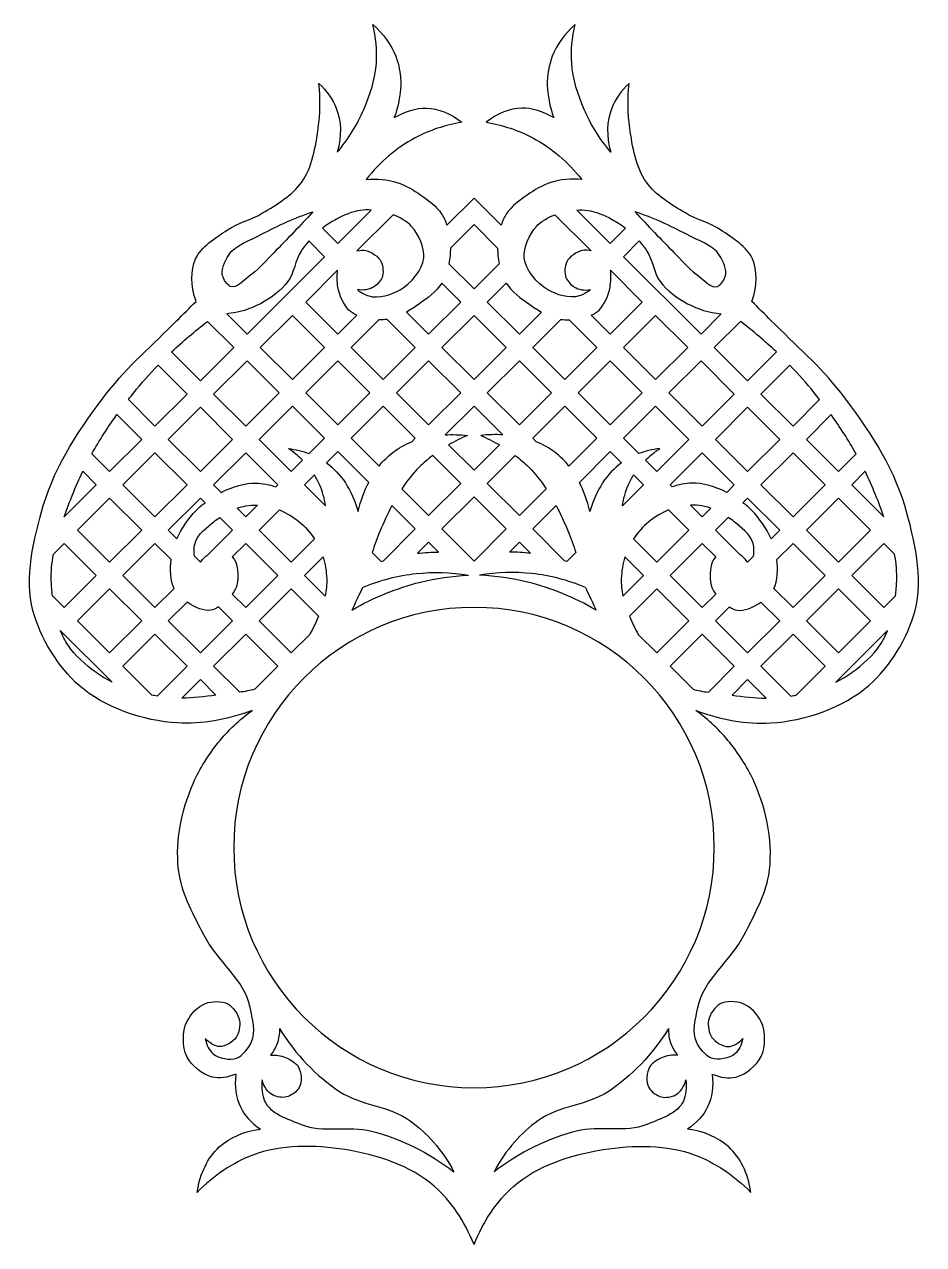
# Model space of a CAD drawing. Header units: millimetres. Extents: x -124 to 207, y -89 to 140.
# Drawn here: x 73.6 to 207.1, y -64 to 117.2 of the extents above; entities that cross this region are included whole.
import ezdxf

# ---------------------------------------------------------------- set-up
doc = ezdxf.new("R2010")
doc.units = ezdxf.units.MM
doc.linetypes.add('K5LT32771', pattern=[0])

msp = doc.modelspace()

# ---------------------------------------------------------------- linework, layer by layer
at = {"color": 30, "linetype": 'K5LT32771', "true_color": 0xff8000}
for p, q in [((136.31, 87.37), (140.35, 91.4)), ((144.38, 87.37), (140.35, 91.4)), ((120.14, 84.67), (125.1, 89.62)), ((122.98, 83.56), (128.34, 88.92)), ((157.72, 83.56), (152.35, 88.92)), ((160.56, 84.67), (155.6, 89.62)), ((136.84, 83.95), (140.35, 87.45)), ((143.85, 83.95), (140.35, 87.45)), ((120.14, 84.67), (117.87, 86.93)), ((160.56, 84.67), (162.82, 86.93)), ((118.17, 82.69), (115.84, 85.02)), ((162.53, 82.69), (164.86, 85.02)), ((106.67, 71.19), (118.17, 82.69)), ((140.35, 77.93), (136.63, 81.65)), ((140.35, 77.93), (144.07, 81.65)), ((174.03, 71.19), (162.53, 82.69)), ((115.38, 75.96), (120.11, 80.69)), ((165.32, 75.96), (160.59, 80.69)), ((138.37, 75.96), (135.56, 78.77)), ((142.32, 75.96), (145.13, 78.77)), ((115.38, 75.96), (120.14, 71.19)), ((133.61, 71.19), (130.34, 74.47)), ((133.61, 71.19), (138.37, 75.96)), ((147.08, 71.19), (142.32, 75.96)), ((147.08, 71.19), (150.36, 74.47)), ((165.32, 75.96), (160.56, 71.19)), ((100.83, 73.08), (104.69, 69.22)), ((103.67, 74.19), (106.67, 71.19)), ((108.64, 69.22), (113.4, 73.98)), ((113.4, 73.98), (118.17, 69.22)), ((120.14, 71.19), (122.94, 74)), ((122.11, 69.22), (126.21, 73.31)), ((131.64, 69.22), (127.48, 73.38)), ((135.59, 69.22), (140.35, 73.98)), ((145.11, 69.22), (140.35, 73.98)), ((149.06, 69.22), (153.21, 73.38)), ((158.58, 69.22), (154.49, 73.31)), ((160.56, 71.19), (157.75, 74)), ((167.29, 73.98), (162.53, 69.22)), ((172.06, 69.22), (167.29, 73.98)), ((177.03, 74.19), (174.03, 71.19)), ((179.87, 73.08), (176, 69.22)), ((99.75, 64.28), (104.69, 69.22)), ((108.64, 69.22), (113.4, 64.46)), ((113.4, 64.46), (118.17, 69.22)), ((122.11, 69.22), (126.88, 64.46)), ((126.88, 64.46), (131.64, 69.22)), ((140.35, 64.46), (135.59, 69.22)), ((140.35, 64.46), (145.11, 69.22)), ((153.82, 64.46), (149.06, 69.22)), ((158.58, 69.22), (153.82, 64.46)), ((167.29, 64.46), (162.53, 69.22)), ((172.06, 69.22), (167.29, 64.46)), ((180.95, 64.28), (176, 69.22)), ((95.48, 68.55), (99.75, 64.28)), ((101.72, 62.3), (106.67, 67.25)), ((106.67, 67.25), (111.43, 62.48)), ((115.38, 62.48), (120.14, 67.25)), ((120.14, 67.25), (124.9, 62.48)), ((128.85, 62.48), (133.61, 67.25)), ((138.37, 62.48), (133.61, 67.25)), ((142.32, 62.48), (147.08, 67.25)), ((151.85, 62.48), (147.08, 67.25)), ((160.56, 67.25), (155.79, 62.48)), ((165.32, 62.48), (160.56, 67.25)), ((174.03, 67.25), (169.27, 62.48)), ((178.97, 62.3), (174.03, 67.25)), ((185.22, 68.55), (180.95, 64.28)), ((93.49, 66.59), (97.78, 62.3)), ((187.2, 66.59), (182.92, 62.3)), ((93.01, 57.54), (97.78, 62.3)), ((101.72, 62.3), (106.49, 57.54)), ((106.49, 57.54), (111.43, 62.48)), ((115.38, 62.48), (120.14, 57.72)), ((120.14, 57.72), (124.9, 62.48)), ((128.85, 62.48), (133.61, 57.72)), ((133.61, 57.72), (138.37, 62.48)), ((147.08, 57.72), (142.32, 62.48)), ((151.85, 62.48), (147.08, 57.72)), ((160.56, 57.72), (155.79, 62.48)), ((165.32, 62.48), (160.56, 57.72)), ((174.21, 57.54), (169.27, 62.48)), ((178.97, 62.3), (174.21, 57.54)), ((187.68, 57.54), (182.92, 62.3)), ((89.06, 61.49), (93.01, 57.54)), ((94.99, 55.57), (99.75, 60.33)), ((99.75, 60.33), (104.51, 55.57)), ((108.46, 55.57), (113.4, 60.51)), ((113.4, 60.51), (118.17, 55.75)), ((122.11, 55.75), (126.88, 60.51)), ((126.88, 60.51), (131.64, 55.75)), ((136.09, 56.25), (140.35, 60.51)), ((144.61, 56.25), (140.35, 60.51)), ((153.82, 60.51), (149.06, 55.75)), ((158.58, 55.75), (153.82, 60.51)), ((167.29, 60.51), (162.53, 55.75)), ((172.24, 55.57), (167.29, 60.51)), ((180.95, 60.33), (176.18, 55.57)), ((185.71, 55.57), (180.95, 60.33)), ((191.63, 61.49), (187.68, 57.54)), ((87.37, 59.24), (91.04, 55.57)), ((193.33, 59.24), (189.66, 55.57)), ((86.28, 50.8), (91.04, 55.57)), ((94.99, 55.57), (99.75, 50.8)), ((99.75, 50.8), (104.51, 55.57)), ((108.46, 55.57), (113.22, 50.8)), ((115.88, 53.47), (118.17, 55.75)), ((122.11, 55.75), (126.26, 51.6)), ((131.12, 55.23), (131.64, 55.75)), ((136.58, 54.75), (140.35, 50.98)), ((144.12, 54.75), (140.35, 50.98)), ((149.58, 55.23), (149.06, 55.75)), ((158.58, 55.75), (154.44, 51.6)), ((164.81, 53.47), (162.53, 55.75)), ((172.24, 55.57), (167.47, 50.8)), ((180.95, 50.8), (176.18, 55.57)), ((185.71, 55.57), (180.95, 50.8)), ((194.42, 50.8), (189.66, 55.57)), ((83.65, 53.43), (86.28, 50.8)), ((88.25, 48.83), (93.01, 53.59)), ((93.01, 53.59), (97.78, 48.83)), ((101.72, 48.83), (106.49, 53.59)), ((106.49, 53.59), (111.25, 48.83)), ((118.45, 52.09), (120.14, 53.77)), ((120.14, 53.77), (124.72, 49.19)), ((134.22, 53.17), (138.37, 49.01)), ((146.48, 53.17), (142.32, 49.01)), ((160.56, 53.77), (155.98, 49.19)), ((162.24, 52.09), (160.56, 53.77)), ((174.21, 53.59), (169.45, 48.83)), ((178.97, 48.83), (174.21, 53.59)), ((187.68, 53.59), (182.92, 48.83)), ((192.45, 48.83), (187.68, 53.59)), ((197.04, 53.43), (194.42, 50.8)), ((82.3, 50.84), (84.3, 48.83)), ((113.22, 50.8), (114.9, 52.48)), ((167.47, 50.8), (165.8, 52.48)), ((198.4, 50.84), (196.39, 48.83)), ((115.2, 48.83), (116.66, 50.3)), ((133.61, 44.25), (138.37, 49.01)), ((147.08, 44.25), (142.32, 49.01)), ((165.5, 48.83), (164.03, 50.3)), ((79.54, 44.07), (84.3, 48.83)), ((88.25, 48.83), (93.01, 44.07)), ((93.01, 44.07), (97.78, 48.83)), ((101.72, 48.83), (102.85, 47.7)), ((110.95, 48.53), (111.25, 48.83)), ((115.2, 48.83), (118.32, 45.71)), ((129.63, 48.23), (133.61, 44.25)), ((151.07, 48.23), (147.08, 44.25)), ((165.5, 48.83), (162.38, 45.71)), ((169.75, 48.53), (169.45, 48.83)), ((178.97, 48.83), (177.84, 47.7)), ((187.68, 44.07), (182.92, 48.83)), ((192.45, 48.83), (187.68, 44.07)), ((201.15, 44.07), (196.39, 48.83)), ((81.52, 42.09), (86.28, 46.86)), ((86.28, 46.86), (91.04, 42.09)), ((94.99, 42.09), (99.75, 46.86)), ((99.75, 46.86), (100.44, 46.17)), ((105.2, 45.35), (106.49, 44.07)), ((106.49, 44.07), (108.21, 45.79)), ((128.17, 45.74), (131.64, 42.28)), ((135.59, 42.28), (140.35, 47.04)), ((145.11, 42.28), (140.35, 47.04)), ((152.53, 45.74), (149.06, 42.28)), ((174.21, 44.07), (172.49, 45.79)), ((175.5, 45.35), (174.21, 44.07)), ((180.95, 46.86), (180.26, 46.17)), ((185.71, 42.09), (180.95, 46.86)), ((194.42, 46.86), (189.66, 42.09)), ((199.18, 42.09), (194.42, 46.86)), ((102.62, 43.99), (104.51, 42.09)), ((108.46, 42.09), (111.47, 45.1)), ((172.24, 42.09), (169.23, 45.1)), ((178.08, 43.99), (176.18, 42.09)), ((81.52, 42.09), (86.28, 37.33)), ((86.28, 37.33), (91.04, 42.09)), ((94.99, 42.09), (96.26, 40.82)), ((100.85, 38.43), (104.51, 42.09)), ((108.46, 42.09), (113.22, 37.33)), ((126.91, 37.55), (131.64, 42.28)), ((135.59, 42.28), (140.35, 37.51)), ((145.11, 42.28), (140.35, 37.51)), ((153.78, 37.55), (149.06, 42.28)), ((172.24, 42.09), (167.47, 37.33)), ((179.85, 38.43), (176.18, 42.09)), ((185.71, 42.09), (184.43, 40.82)), ((194.42, 37.33), (189.66, 42.09)), ((199.18, 42.09), (194.42, 37.33)), ((77.95, 38.53), (79.54, 40.12)), ((79.54, 40.12), (84.3, 35.36)), ((88.25, 35.36), (93.01, 40.12)), ((93.01, 40.12), (95.4, 37.74)), ((104.49, 38.12), (106.49, 40.12)), ((106.49, 40.12), (111.25, 35.36)), ((113.22, 37.33), (116.68, 40.79)), ((131.97, 38.66), (133.61, 40.3)), ((133.61, 40.3), (135.09, 38.82)), ((147.08, 40.3), (145.61, 38.82)), ((148.72, 38.66), (147.08, 40.3)), ((167.47, 37.33), (164.01, 40.79)), ((174.21, 40.12), (169.45, 35.36)), ((176.21, 38.12), (174.21, 40.12)), ((187.68, 40.12), (185.3, 37.74)), ((192.45, 35.36), (187.68, 40.12)), ((201.15, 40.12), (196.39, 35.36)), ((202.75, 38.53), (201.15, 40.12)), ((98.86, 38.23), (99.75, 37.33)), ((115.2, 35.36), (117.97, 38.13)), ((125.24, 38.79), (126.59, 37.44)), ((155.46, 38.79), (154.11, 37.44)), ((165.5, 35.36), (162.73, 38.13)), ((181.84, 38.23), (180.95, 37.33)), ((99.75, 37.33), (99.81, 37.4)), ((180.95, 37.33), (180.88, 37.4)), ((79.54, 30.6), (84.3, 35.36)), ((88.25, 35.36), (93.01, 30.6)), ((106.49, 30.6), (111.25, 35.36)), ((115.2, 35.36), (118.25, 32.3)), ((165.5, 35.36), (162.45, 32.3)), ((174.21, 30.6), (169.45, 35.36)), ((192.45, 35.36), (187.68, 30.6)), ((201.15, 30.6), (196.39, 35.36)), ((81.52, 28.62), (86.28, 33.38)), ((86.28, 33.38), (91.04, 28.62)), ((93.01, 30.6), (95.85, 33.43)), ((108.46, 28.62), (113.22, 33.38)), ((113.22, 33.38), (117.29, 29.32)), ((167.47, 33.38), (163.41, 29.32)), ((172.24, 28.62), (167.47, 33.38)), ((187.68, 30.6), (184.85, 33.43)), ((194.42, 33.38), (189.66, 28.62)), ((199.18, 28.62), (194.42, 33.38)), ((77.8, 32.34), (79.54, 30.6)), ((94.99, 28.62), (97.77, 31.41)), ((104.49, 32.6), (106.49, 30.6)), ((176.21, 32.6), (174.21, 30.6)), ((185.71, 28.62), (182.92, 31.41)), ((202.9, 32.34), (201.15, 30.6)), ((102.44, 30.69), (104.51, 28.62)), ((178.25, 30.69), (176.18, 28.62)), ((78.97, 27.22), (86.64, 19.55)), ((81.52, 28.62), (86.28, 23.86)), ((86.28, 23.86), (91.04, 28.62)), ((94.99, 28.62), (99.75, 23.86)), ((99.75, 23.86), (104.51, 28.62)), ((108.46, 28.62), (113.22, 23.86)), ((172.24, 28.62), (167.47, 23.86)), ((180.95, 23.86), (176.18, 28.62)), ((185.71, 28.62), (180.95, 23.86)), ((194.42, 23.86), (189.66, 28.62)), ((201.72, 27.22), (194.06, 19.55)), ((199.18, 28.62), (194.42, 23.86)), ((88.25, 21.89), (93.01, 26.65)), ((93.01, 26.65), (97.78, 21.89)), ((101.72, 21.89), (106.49, 26.65)), ((106.49, 26.65), (111.25, 21.89)), ((113.22, 23.86), (115.99, 26.62)), ((167.47, 23.86), (164.71, 26.62)), ((174.21, 26.65), (169.45, 21.89)), ((178.97, 21.89), (174.21, 26.65)), ((187.68, 26.65), (182.92, 21.89)), ((192.45, 21.89), (187.68, 26.65)), ((88.25, 21.89), (92.53, 17.61)), ((93.35, 17.46), (97.78, 21.89)), ((101.72, 21.89), (105.58, 18.03)), ((107.85, 18.49), (111.25, 21.89)), ((172.85, 18.49), (169.45, 21.89)), ((178.97, 21.89), (175.12, 18.03)), ((187.34, 17.46), (182.92, 21.89)), ((192.45, 21.89), (188.17, 17.61)), ((97, 17.16), (99.75, 19.91)), ((99.75, 19.91), (102.06, 17.6)), ((180.95, 19.91), (178.63, 17.6)), ((183.7, 17.16), (180.95, 19.91))]:
    msp.add_line(p, q, dxfattribs=at)
for start, end in [(90, 270), (270, 90)]:
    msp.add_arc((140.35, -5.02), 35.65, start, end, dxfattribs=at)
for points, knots in [([(120.06, 98.2), (121.72, 100.17), (123.04, 102.29), (124.01, 104.56), (124.93, 106.71), (125.7, 109.1), (125.86, 111.43), (125.98, 113.32), (125.81, 115.23), (125.34, 117.17)], [0, 0, 0, 0, 1, 1, 1, 2, 2, 2, 3, 3, 3, 3]), ([(125.34, 117.17), (126.93, 115.74), (128.05, 114.17), (128.73, 112.46), (129.79, 109.76), (129.72, 106.72), (128.52, 103.33)], [0, 0, 0, 0, 1, 1, 1, 2, 2, 2, 2]), ([(155.35, 117.17), (153.77, 115.74), (152.64, 114.17), (151.97, 112.46), (150.91, 109.76), (150.98, 106.72), (152.17, 103.33)], [0, 0, 0, 0, 1, 1, 1, 2, 2, 2, 2]), ([(160.64, 98.2), (158.98, 100.17), (157.66, 102.29), (156.69, 104.56), (155.76, 106.71), (155, 109.1), (154.84, 111.43), (154.71, 113.32), (154.88, 115.23), (155.35, 117.17)], [0, 0, 0, 0, 1, 1, 1, 2, 2, 2, 3, 3, 3, 3]), ([(99.11, 76.04), (98.3, 78.49), (98.28, 80.59), (99.04, 82.36), (99.81, 84.14), (102, 85.5), (103.75, 86.66), (105.35, 87.72), (107.34, 88.18), (108.99, 89.18), (111.08, 90.44), (113.41, 91.83), (114.78, 93.74), (116.34, 95.92), (116.86, 99.04), (117.24, 101.79), (117.54, 103.95), (117.58, 106.16), (117.34, 108.4)], [0, 0, 0, 0, 1, 1, 1, 2, 2, 2, 3, 3, 3, 4, 4, 4, 5, 5, 5, 6, 6, 6, 6]), ([(117.34, 108.4), (118.53, 107.3), (119.38, 106.09), (119.91, 104.76), (120.68, 102.81), (120.73, 100.63), (120.06, 98.2)], [0, 0, 0, 0, 1, 1, 1, 2, 2, 2, 2]), ([(163.35, 108.4), (162.17, 107.3), (161.31, 106.09), (160.79, 104.76), (160.02, 102.81), (159.97, 100.63), (160.64, 98.2)], [0, 0, 0, 0, 1, 1, 1, 2, 2, 2, 2]), ([(181.59, 76.04), (182.4, 78.49), (182.42, 80.59), (181.66, 82.36), (180.89, 84.14), (178.7, 85.5), (176.94, 86.66), (175.35, 87.72), (173.36, 88.18), (171.71, 89.18), (169.62, 90.44), (167.28, 91.83), (165.92, 93.74), (164.36, 95.92), (163.84, 99.04), (163.46, 101.79), (163.15, 103.95), (163.12, 106.16), (163.35, 108.4)], [0, 0, 0, 0, 1, 1, 1, 2, 2, 2, 3, 3, 3, 4, 4, 4, 5, 5, 5, 6, 6, 6, 6]), ([(128.52, 103.33), (130.13, 104.3), (131.72, 104.77), (133.28, 104.73), (135.06, 104.69), (136.82, 103.99), (138.54, 102.64)], [0, 0, 0, 0, 1, 1, 1, 2, 2, 2, 2]), ([(152.17, 103.33), (150.56, 104.3), (148.98, 104.77), (147.41, 104.73), (145.63, 104.69), (143.88, 103.99), (142.16, 102.64)], [0, 0, 0, 0, 1, 1, 1, 2, 2, 2, 2]), ([(138.54, 102.64), (136.03, 102.22), (133.73, 101.45), (131.62, 100.33), (128.86, 98.86), (126.43, 96.8), (124.35, 94.13)], [0, 0, 0, 0, 1, 1, 1, 2, 2, 2, 2]), ([(142.16, 102.64), (144.66, 102.22), (146.97, 101.45), (149.08, 100.33), (151.84, 98.86), (154.26, 96.8), (156.34, 94.13)], [0, 0, 0, 0, 1, 1, 1, 2, 2, 2, 2]), ([(124.35, 94.13), (125.97, 94.3), (127.49, 94.15), (128.92, 93.7), (130.18, 93.31), (131.38, 92.58), (132.47, 91.82), (133.58, 91.05), (134.78, 90.18), (135.5, 89.09), (135.84, 88.58), (136.11, 87.99), (136.31, 87.37)], [0, 0, 0, 0, 1, 1, 1, 2, 2, 2, 3, 3, 3, 4, 4, 4, 4]), ([(156.34, 94.13), (154.73, 94.3), (153.21, 94.15), (151.77, 93.7), (150.52, 93.31), (149.31, 92.58), (148.23, 91.82), (147.12, 91.05), (145.91, 90.18), (145.19, 89.09), (144.85, 88.58), (144.59, 87.99), (144.38, 87.37)], [0, 0, 0, 0, 1, 1, 1, 2, 2, 2, 3, 3, 3, 4, 4, 4, 4]), ([(116.45, 89.35), (113.79, 88.45), (111.26, 87.34), (108.84, 86.01), (107.14, 85.08), (104.86, 84.47), (103.93, 82.89), (103.42, 82.04), (102.76, 80.77), (103.03, 79.86), (103.2, 79.29), (103.73, 78.51), (104.18, 78.28), (105.03, 77.84), (106.4, 79.39), (107.39, 80.12), (108.6, 81), (109.57, 82.21), (110.63, 83.28), (112.62, 85.26), (114.55, 87.28), (116.45, 89.35)], [0, 0, 0, 0, 1, 1, 1, 2, 2, 2, 3, 3, 3, 4, 4, 4, 5, 5, 5, 6, 6, 6, 7, 7, 7, 7]), ([(125.1, 89.62), (124.56, 89.65), (124.01, 89.63), (123.5, 89.56), (122.28, 89.39), (121.05, 88.85), (119.95, 88.28), (119.23, 87.9), (118.53, 87.45), (117.87, 86.93)], [0, 0, 0, 0, 1, 1, 1, 2, 2, 2, 3, 3, 3, 3]), ([(123.06, 77.8), (123.6, 77.36), (124.16, 77.05), (124.74, 76.87), (126.17, 76.41), (128.11, 77.03), (129.39, 77.77), (130.98, 78.68), (132.74, 80.79), (132.9, 82.51), (133.03, 83.97), (132.15, 86.04), (131.09, 87.19), (130.4, 87.94), (129.39, 88.52), (128.34, 88.92)], [0, 0, 0, 0, 1, 1, 1, 2, 2, 2, 3, 3, 3, 4, 4, 4, 5, 5, 5, 5]), ([(157.64, 77.8), (157.1, 77.36), (156.54, 77.05), (155.96, 76.87), (154.53, 76.41), (152.58, 77.03), (151.3, 77.77), (149.71, 78.68), (147.95, 80.79), (147.8, 82.51), (147.67, 83.97), (148.55, 86.04), (149.61, 87.19), (150.29, 87.94), (151.31, 88.52), (152.35, 88.92)], [0, 0, 0, 0, 1, 1, 1, 2, 2, 2, 3, 3, 3, 4, 4, 4, 5, 5, 5, 5]), ([(155.6, 89.62), (156.14, 89.65), (156.68, 89.63), (157.2, 89.56), (158.42, 89.39), (159.65, 88.85), (160.75, 88.28), (161.46, 87.9), (162.16, 87.45), (162.82, 86.93)], [0, 0, 0, 0, 1, 1, 1, 2, 2, 2, 3, 3, 3, 3]), ([(164.25, 89.35), (166.9, 88.45), (169.44, 87.34), (171.86, 86.01), (173.55, 85.08), (175.84, 84.47), (176.77, 82.89), (177.28, 82.04), (177.94, 80.77), (177.67, 79.86), (177.5, 79.29), (176.96, 78.51), (176.51, 78.28), (175.67, 77.84), (174.29, 79.39), (173.31, 80.12), (172.1, 81), (171.13, 82.21), (170.06, 83.28), (168.08, 85.26), (166.14, 87.28), (164.25, 89.35)], [0, 0, 0, 0, 1, 1, 1, 2, 2, 2, 3, 3, 3, 4, 4, 4, 5, 5, 5, 6, 6, 6, 7, 7, 7, 7]), ([(115.84, 85.02), (115.42, 84.54), (115.03, 84.05), (114.69, 83.53), (113.81, 82.19), (113.69, 80.28), (112.73, 79), (111.71, 77.65), (110.17, 76.52), (108.67, 75.71), (107.15, 74.9), (105.48, 74.4), (103.67, 74.19)], [0, 0, 0, 0, 1, 1, 1, 2, 2, 2, 3, 3, 3, 4, 4, 4, 4]), ([(122.98, 83.56), (123.46, 83.68), (123.93, 83.71), (124.31, 83.62), (125.12, 83.43), (126.21, 82.69), (126.57, 81.91), (126.87, 81.28), (126.96, 80.27), (126.7, 79.6), (126.49, 79.06), (125.96, 78.5), (125.46, 78.19), (124.81, 77.79), (124.01, 77.66), (123.06, 77.8)], [0, 0, 0, 0, 1, 1, 1, 2, 2, 2, 3, 3, 3, 4, 4, 4, 5, 5, 5, 5]), ([(157.72, 83.56), (157.24, 83.68), (156.77, 83.71), (156.39, 83.62), (155.58, 83.43), (154.49, 82.69), (154.12, 81.91), (153.82, 81.28), (153.73, 80.27), (153.99, 79.6), (154.21, 79.06), (154.73, 78.5), (155.23, 78.19), (155.89, 77.79), (156.69, 77.66), (157.64, 77.8)], [0, 0, 0, 0, 1, 1, 1, 2, 2, 2, 3, 3, 3, 4, 4, 4, 5, 5, 5, 5]), ([(164.86, 85.02), (165.28, 84.54), (165.66, 84.05), (166, 83.53), (166.89, 82.19), (167.01, 80.28), (167.97, 79), (168.98, 77.65), (170.53, 76.52), (172.03, 75.71), (173.54, 74.9), (175.21, 74.4), (177.03, 74.19)], [0, 0, 0, 0, 1, 1, 1, 2, 2, 2, 3, 3, 3, 4, 4, 4, 4]), ([(122.94, 74), (122.5, 74.2), (122.1, 74.46), (121.79, 74.77), (120.98, 75.59), (120.37, 77), (120.16, 78.19), (120.04, 78.93), (119.99, 79.86), (120.11, 80.69)], [0, 0, 0, 0, 1, 1, 1, 2, 2, 2, 3, 3, 3, 3]), ([(157.75, 74), (158.2, 74.2), (158.6, 74.46), (158.91, 74.77), (159.72, 75.59), (160.33, 77), (160.53, 78.19), (160.66, 78.93), (160.71, 79.86), (160.59, 80.69)], [0, 0, 0, 0, 1, 1, 1, 2, 2, 2, 3, 3, 3, 3]), ([(135.56, 78.77), (134.77, 77.49), (133.37, 76.46), (132.09, 75.59), (131.53, 75.21), (130.95, 74.82), (130.34, 74.47)], [0, 0, 0, 0, 1, 1, 1, 2, 2, 2, 2]), ([(145.13, 78.77), (145.92, 77.49), (147.33, 76.46), (148.61, 75.59), (149.16, 75.21), (149.75, 74.82), (150.36, 74.47)], [0, 0, 0, 0, 1, 1, 1, 2, 2, 2, 2]), ([(107.44, 15.34), (103.66, 13.9), (99.96, 13.28), (96.34, 13.48), (91.33, 13.76), (85.47, 15.78), (81.77, 19.02), (78.67, 21.75), (75.96, 26.15), (74.9, 30.15), (73.64, 34.94), (75.01, 40.83), (76.44, 45.74), (78.21, 51.77), (82.03, 57.47), (85.93, 62.51), (88.93, 66.39), (92.75, 69.66), (96.23, 73.17), (97.19, 74.13), (98.15, 75.09), (99.11, 76.04)], [0, 0, 0, 0, 1, 1, 1, 2, 2, 2, 3, 3, 3, 4, 4, 4, 5, 5, 5, 6, 6, 6, 7, 7, 7, 7]), ([(173.26, 15.34), (177.04, 13.9), (180.74, 13.28), (184.36, 13.48), (189.37, 13.76), (195.22, 15.78), (198.92, 19.02), (202.03, 21.75), (204.74, 26.15), (205.79, 30.15), (207.06, 34.94), (205.69, 40.83), (204.26, 45.74), (202.49, 51.77), (198.67, 57.47), (194.77, 62.51), (191.77, 66.39), (187.95, 69.66), (184.46, 73.17), (183.51, 74.13), (182.55, 75.09), (181.59, 76.04)], [0, 0, 0, 0, 1, 1, 1, 2, 2, 2, 3, 3, 3, 4, 4, 4, 5, 5, 5, 6, 6, 6, 7, 7, 7, 7]), ([(89.06, 61.49), (89.32, 61.83), (89.59, 62.16), (89.86, 62.49), (91, 63.91), (92.22, 65.27), (93.49, 66.59)], [0, 0, 0, 0, 1, 1, 1, 2, 2, 2, 2]), ([(191.63, 61.49), (191.37, 61.83), (191.11, 62.16), (190.84, 62.49), (189.69, 63.91), (188.48, 65.27), (187.2, 66.59)], [0, 0, 0, 0, 1, 1, 1, 2, 2, 2, 2]), ([(126.26, 51.6), (126.88, 52.38), (127.57, 53.07), (128.33, 53.65), (129.18, 54.3), (130.1, 54.82), (131.12, 55.23)], [0, 0, 0, 0, 1, 1, 1, 2, 2, 2, 2]), ([(154.44, 51.6), (153.82, 52.38), (153.13, 53.07), (152.36, 53.65), (151.52, 54.3), (150.59, 54.82), (149.58, 55.23)], [0, 0, 0, 0, 1, 1, 1, 2, 2, 2, 2]), ([(134.22, 53.17), (133.52, 52.63), (132.86, 52.06), (132.23, 51.45), (131.26, 50.5), (130.4, 49.41), (129.63, 48.23)], [0, 0, 0, 0, 1, 1, 1, 2, 2, 2, 2]), ([(146.48, 53.17), (147.18, 52.63), (147.84, 52.06), (148.46, 51.45), (149.44, 50.5), (150.3, 49.41), (151.07, 48.23)], [0, 0, 0, 0, 1, 1, 1, 2, 2, 2, 2]), ([(79.54, 44.07), (79.93, 45.17), (80.34, 46.27), (80.78, 47.35), (81.25, 48.53), (81.74, 49.69), (82.3, 50.84)], [0, 0, 0, 0, 1, 1, 1, 2, 2, 2, 2]), ([(201.15, 44.07), (200.77, 45.17), (200.36, 46.27), (199.92, 47.35), (199.45, 48.53), (198.96, 49.69), (198.4, 50.84)], [0, 0, 0, 0, 1, 1, 1, 2, 2, 2, 2]), ([(102.85, 47.7), (104.55, 48.57), (106.39, 49.13), (108.03, 49.09), (108.96, 49.07), (109.96, 48.86), (110.95, 48.53)], [0, 0, 0, 0, 1, 1, 1, 2, 2, 2, 2]), ([(118.32, 45.71), (118.17, 46.8), (117.88, 47.82), (117.46, 48.78), (117.24, 49.3), (116.97, 49.81), (116.66, 50.3)], [0, 0, 0, 0, 1, 1, 1, 2, 2, 2, 2]), ([(162.38, 45.71), (162.53, 46.8), (162.81, 47.82), (163.23, 48.78), (163.46, 49.3), (163.73, 49.81), (164.03, 50.3)], [0, 0, 0, 0, 1, 1, 1, 2, 2, 2, 2]), ([(177.84, 47.7), (176.15, 48.57), (174.3, 49.13), (172.67, 49.09), (171.74, 49.07), (170.74, 48.86), (169.75, 48.53)], [0, 0, 0, 0, 1, 1, 1, 2, 2, 2, 2]), ([(96.26, 40.82), (96.97, 42.39), (98.01, 43.87), (99.11, 44.99), (99.5, 45.39), (99.95, 45.79), (100.44, 46.17)], [0, 0, 0, 0, 1, 1, 1, 2, 2, 2, 2]), ([(105.2, 45.35), (105.62, 45.51), (106.05, 45.62), (106.47, 45.69), (107.03, 45.78), (107.62, 45.81), (108.21, 45.79)], [0, 0, 0, 0, 1, 1, 1, 2, 2, 2, 2]), ([(128.17, 45.74), (127.51, 44.49), (126.92, 43.19), (126.39, 41.91), (125.96, 40.89), (125.58, 39.85), (125.24, 38.79)], [0, 0, 0, 0, 1, 1, 1, 2, 2, 2, 2]), ([(152.53, 45.74), (153.19, 44.49), (153.78, 43.19), (154.31, 41.91), (154.74, 40.89), (155.12, 39.85), (155.46, 38.79)], [0, 0, 0, 0, 1, 1, 1, 2, 2, 2, 2]), ([(175.5, 45.35), (175.07, 45.51), (174.65, 45.62), (174.22, 45.69), (173.67, 45.78), (173.08, 45.81), (172.49, 45.79)], [0, 0, 0, 0, 1, 1, 1, 2, 2, 2, 2]), ([(184.43, 40.82), (183.73, 42.39), (182.68, 43.87), (181.59, 44.99), (181.19, 45.39), (180.74, 45.79), (180.26, 46.17)], [0, 0, 0, 0, 1, 1, 1, 2, 2, 2, 2]), ([(98.86, 38.23), (98.75, 39), (98.8, 39.72), (99.03, 40.38), (99.42, 41.55), (100.72, 42.53), (101.76, 43.35), (102.03, 43.57), (102.32, 43.78), (102.62, 43.99)], [0, 0, 0, 0, 1, 1, 1, 2, 2, 2, 3, 3, 3, 3]), ([(111.47, 45.1), (112.54, 44.67), (113.57, 44.03), (114.43, 43.32), (115.27, 42.62), (116.05, 41.75), (116.68, 40.79)], [0, 0, 0, 0, 1, 1, 1, 2, 2, 2, 2]), ([(169.23, 45.1), (168.16, 44.67), (167.13, 44.03), (166.27, 43.32), (165.43, 42.62), (164.65, 41.75), (164.01, 40.79)], [0, 0, 0, 0, 1, 1, 1, 2, 2, 2, 2]), ([(181.84, 38.23), (181.95, 39), (181.89, 39.72), (181.67, 40.38), (181.28, 41.55), (179.98, 42.53), (178.94, 43.35), (178.67, 43.57), (178.38, 43.78), (178.08, 43.99)], [0, 0, 0, 0, 1, 1, 1, 2, 2, 2, 3, 3, 3, 3]), ([(77.8, 32.34), (77.71, 33.09), (77.66, 33.82), (77.63, 34.53), (77.57, 35.85), (77.7, 37.19), (77.95, 38.53)], [0, 0, 0, 0, 1, 1, 1, 2, 2, 2, 2]), ([(104.49, 38.12), (105.35, 37.41), (105.49, 35.13), (105.16, 33.91), (105.04, 33.49), (104.8, 33.04), (104.49, 32.6)], [0, 0, 0, 0, 1, 1, 1, 2, 2, 2, 2]), ([(117.97, 38.13), (118.28, 37.1), (118.45, 35.97), (118.49, 34.92), (118.53, 34.06), (118.44, 33.18), (118.25, 32.3)], [0, 0, 0, 0, 1, 1, 1, 2, 2, 2, 2]), ([(162.73, 38.13), (162.41, 37.1), (162.25, 35.97), (162.2, 34.92), (162.17, 34.06), (162.26, 33.18), (162.45, 32.3)], [0, 0, 0, 0, 1, 1, 1, 2, 2, 2, 2]), ([(176.21, 38.12), (175.35, 37.41), (175.21, 35.13), (175.54, 33.91), (175.65, 33.49), (175.89, 33.04), (176.21, 32.6)], [0, 0, 0, 0, 1, 1, 1, 2, 2, 2, 2]), ([(202.9, 32.34), (202.98, 33.09), (203.03, 33.82), (203.07, 34.53), (203.13, 35.85), (203, 37.19), (202.75, 38.53)], [0, 0, 0, 0, 1, 1, 1, 2, 2, 2, 2]), ([(122.23, 30.22), (125.47, 32.12), (128.86, 33.51), (132.39, 34.37), (134.7, 34.94), (137.08, 35.28), (139.51, 35.4)], [0, 0, 0, 0, 1, 1, 1, 2, 2, 2, 2]), ([(123.82, 33.6), (126.43, 34.68), (129.08, 35.37), (131.77, 35.65), (134.31, 35.92), (136.89, 35.84), (139.51, 35.4)], [0, 0, 0, 0, 1, 1, 1, 2, 2, 2, 2]), ([(156.87, 33.6), (154.27, 34.68), (151.62, 35.37), (148.93, 35.65), (146.38, 35.92), (143.8, 35.84), (141.18, 35.4)], [0, 0, 0, 0, 1, 1, 1, 2, 2, 2, 2]), ([(158.46, 30.22), (155.22, 32.12), (151.84, 33.51), (148.31, 34.37), (146, 34.94), (143.62, 35.28), (141.18, 35.4)], [0, 0, 0, 0, 1, 1, 1, 2, 2, 2, 2]), ([(102.44, 30.69), (102.05, 30.45), (101.66, 30.28), (101.31, 30.22), (100.34, 30.04), (98.95, 30.59), (97.77, 31.41)], [0, 0, 0, 0, 1, 1, 1, 2, 2, 2, 2]), ([(178.25, 30.69), (178.65, 30.45), (179.04, 30.28), (179.39, 30.22), (180.35, 30.04), (181.75, 30.59), (182.92, 31.41)], [0, 0, 0, 0, 1, 1, 1, 2, 2, 2, 2]), ([(86.64, 19.55), (85.78, 19.97), (84.97, 20.46), (84.22, 21), (82.71, 22.1), (81.16, 23.49), (80.12, 25.01), (79.66, 25.68), (79.29, 26.43), (78.97, 27.22)], [0, 0, 0, 0, 1, 1, 1, 2, 2, 2, 3, 3, 3, 3]), ([(194.06, 19.55), (194.91, 19.97), (195.73, 20.46), (196.48, 21), (197.99, 22.1), (199.53, 23.49), (200.57, 25.01), (201.03, 25.68), (201.41, 26.43), (201.72, 27.22)], [0, 0, 0, 0, 1, 1, 1, 2, 2, 2, 3, 3, 3, 3]), ([(100.47, -33.37), (100.67, -34.38), (101.06, -35.13), (101.63, -35.64), (102.43, -36.34), (104.15, -36.63), (105.13, -36.28), (106.03, -35.95), (106.92, -34.79), (107.35, -33.88), (108.04, -32.45), (107.45, -30.39), (107.14, -28.76), (106.36, -24.69), (102.17, -21.78), (100.26, -17.99), (98.83, -15.15), (97.15, -12.17), (96.63, -9.14), (95.87, -4.74), (96.88, 0.42), (98.72, 4.57), (99.65, 6.68), (100.93, 8.75), (102.4, 10.56), (103.84, 12.34), (105.52, 13.94), (107.44, 15.34)], [0, 0, 0, 0, 1, 1, 1, 2, 2, 2, 3, 3, 3, 4, 4, 4, 5, 5, 5, 6, 6, 6, 7, 7, 7, 8, 8, 8, 9, 9, 9, 9]), ([(180.22, -33.37), (180.03, -34.38), (179.64, -35.13), (179.07, -35.64), (178.27, -36.34), (176.55, -36.63), (175.57, -36.28), (174.67, -35.95), (173.78, -34.79), (173.34, -33.88), (172.66, -32.45), (173.24, -30.39), (173.56, -28.76), (174.34, -24.69), (178.53, -21.78), (180.44, -17.99), (181.86, -15.15), (183.55, -12.17), (184.07, -9.14), (184.82, -4.74), (183.82, 0.42), (181.98, 4.57), (181.04, 6.68), (179.76, 8.75), (178.3, 10.56), (176.85, 12.34), (175.17, 13.94), (173.26, 15.34)], [0, 0, 0, 0, 1, 1, 1, 2, 2, 2, 3, 3, 3, 4, 4, 4, 5, 5, 5, 6, 6, 6, 7, 7, 7, 8, 8, 8, 9, 9, 9, 9]), ([(105.02, -38.65), (103.74, -39.18), (102.56, -39.33), (101.5, -39.1), (100.04, -38.78), (98.38, -37.34), (97.74, -36.02), (97.06, -34.63), (97.05, -32.31), (97.74, -30.89), (98.26, -29.81), (99.39, -28.56), (100.52, -28.16), (101.47, -27.82), (102.95, -27.76), (103.81, -28.24), (104.59, -28.68), (105.4, -29.78), (105.56, -30.68), (105.7, -31.45), (105.49, -32.56), (105.05, -33.2), (104.56, -33.89), (103.42, -34.6), (102.61, -34.57), (101.9, -34.54), (101.19, -34.14), (100.47, -33.37)], [0, 0, 0, 0, 1, 1, 1, 2, 2, 2, 3, 3, 3, 4, 4, 4, 5, 5, 5, 6, 6, 6, 7, 7, 7, 8, 8, 8, 9, 9, 9, 9]), ([(175.68, -38.65), (176.96, -39.18), (178.13, -39.33), (179.2, -39.1), (180.66, -38.78), (182.31, -37.34), (182.96, -36.02), (183.64, -34.63), (183.65, -32.31), (182.96, -30.89), (182.43, -29.81), (181.31, -28.56), (180.18, -28.16), (179.23, -27.82), (177.75, -27.76), (176.89, -28.24), (176.11, -28.68), (175.3, -29.78), (175.14, -30.68), (175, -31.45), (175.2, -32.56), (175.65, -33.2), (176.14, -33.89), (177.27, -34.6), (178.09, -34.57), (178.8, -34.54), (179.51, -34.14), (180.22, -33.37)], [0, 0, 0, 0, 1, 1, 1, 2, 2, 2, 3, 3, 3, 4, 4, 4, 5, 5, 5, 6, 6, 6, 7, 7, 7, 8, 8, 8, 9, 9, 9, 9]), ([(111.48, -31.88), (111.51, -32.68), (111.39, -33.43), (111.13, -34.12), (110.91, -34.73), (110.57, -35.31), (110.13, -35.84)], [0, 0, 0, 0, 1, 1, 1, 2, 2, 2, 2]), ([(111.48, -31.88), (113.93, -35.8), (116.92, -38.93), (120.45, -41.27), (123.52, -43.3), (127.88, -43.37), (130.86, -45.58), (132.11, -46.5), (133.32, -47.58), (134.35, -48.75), (135.52, -50.08), (136.53, -51.55), (137.38, -53.16)], [0, 0, 0, 0, 1, 1, 1, 2, 2, 2, 3, 3, 3, 4, 4, 4, 4]), ([(169.22, -31.88), (166.76, -35.8), (163.77, -38.93), (160.24, -41.27), (157.18, -43.3), (152.81, -43.37), (149.83, -45.58), (148.58, -46.5), (147.38, -47.58), (146.35, -48.75), (145.17, -50.08), (144.16, -51.55), (143.32, -53.16)], [0, 0, 0, 0, 1, 1, 1, 2, 2, 2, 3, 3, 3, 4, 4, 4, 4]), ([(169.22, -31.88), (169.19, -32.68), (169.3, -33.43), (169.56, -34.12), (169.79, -34.73), (170.12, -35.31), (170.57, -35.84)], [0, 0, 0, 0, 1, 1, 1, 2, 2, 2, 2]), ([(110.13, -35.84), (110.95, -35.78), (111.7, -35.89), (112.38, -36.17), (113.07, -36.45), (113.88, -36.94), (114.25, -37.53), (114.75, -38.33), (114.85, -39.85), (114.4, -40.65), (114.06, -41.25), (113.23, -41.88), (112.53, -42.04), (111.9, -42.19), (111.02, -42.06), (110.45, -41.75), (109.73, -41.35), (109.21, -40.61), (108.92, -39.52)], [0, 0, 0, 0, 1, 1, 1, 2, 2, 2, 3, 3, 3, 4, 4, 4, 5, 5, 5, 6, 6, 6, 6]), ([(170.57, -35.84), (169.75, -35.78), (169, -35.89), (168.32, -36.17), (167.62, -36.45), (166.82, -36.94), (166.45, -37.53), (165.94, -38.33), (165.84, -39.85), (166.3, -40.65), (166.64, -41.25), (167.47, -41.88), (168.17, -42.04), (168.8, -42.19), (169.68, -42.06), (170.24, -41.75), (170.97, -41.35), (171.48, -40.61), (171.78, -39.52)], [0, 0, 0, 0, 1, 1, 1, 2, 2, 2, 3, 3, 3, 4, 4, 4, 5, 5, 5, 6, 6, 6, 6]), ([(105.02, -38.65), (104.78, -40.49), (105, -42.12), (105.69, -43.52), (106.3, -44.79), (107.29, -45.89), (108.66, -46.81)], [0, 0, 0, 0, 1, 1, 1, 2, 2, 2, 2]), ([(108.92, -39.52), (108.79, -40.72), (108.91, -41.77), (109.28, -42.65), (110.03, -44.47), (112.77, -45.34), (114.71, -46.14), (117.85, -47.43), (121.8, -46.26), (125.12, -47.11), (129.46, -48.23), (133.55, -50.25), (137.38, -53.16)], [0, 0, 0, 0, 1, 1, 1, 2, 2, 2, 3, 3, 3, 4, 4, 4, 4]), ([(171.78, -39.52), (171.91, -40.72), (171.79, -41.77), (171.42, -42.65), (170.66, -44.47), (167.92, -45.34), (165.99, -46.14), (162.85, -47.43), (158.9, -46.26), (155.58, -47.11), (151.24, -48.23), (147.15, -50.25), (143.32, -53.16)], [0, 0, 0, 0, 1, 1, 1, 2, 2, 2, 3, 3, 3, 4, 4, 4, 4]), ([(175.68, -38.65), (175.92, -40.49), (175.69, -42.12), (175.01, -43.52), (174.39, -44.79), (173.4, -45.89), (172.04, -46.81)], [0, 0, 0, 0, 1, 1, 1, 2, 2, 2, 2]), ([(99.26, -56.21), (99.73, -53.3), (100.83, -51.06), (102.56, -49.47), (104.09, -48.06), (106.13, -47.18), (108.66, -46.81)], [0, 0, 0, 0, 1, 1, 1, 2, 2, 2, 2]), ([(181.44, -56.21), (180.97, -53.3), (179.87, -51.06), (178.14, -49.47), (176.6, -48.06), (174.57, -47.18), (172.04, -46.81)], [0, 0, 0, 0, 1, 1, 1, 2, 2, 2, 2]), ([(140.35, -63.96), (138.92, -60.43), (136.97, -57.55), (134.48, -55.32), (131.06, -52.26), (125.8, -50.6), (121.19, -49.86), (116.8, -49.15), (111.64, -49.09), (107.53, -50.67), (104.54, -51.82), (101.78, -53.67), (99.26, -56.21)], [0, 0, 0, 0, 1, 1, 1, 2, 2, 2, 3, 3, 3, 4, 4, 4, 4]), ([(140.35, -63.96), (141.77, -60.43), (143.73, -57.55), (146.22, -55.32), (149.64, -52.26), (154.9, -50.6), (159.51, -49.86), (163.9, -49.15), (169.06, -49.09), (173.17, -50.67), (176.16, -51.82), (178.92, -53.67), (181.44, -56.21)], [0, 0, 0, 0, 1, 1, 1, 2, 2, 2, 3, 3, 3, 4, 4, 4, 4])]:
    msp.add_open_spline(points, degree=3, knots=knots, dxfattribs=at)
for points in [[(136.84, 83.95), (136.85, 83.21), (136.78, 82.42), (136.63, 81.65)], [(143.85, 83.95), (143.85, 83.21), (143.92, 82.42), (144.07, 81.65)], [(95.48, 68.55), (97.16, 70.14), (98.95, 71.65), (100.83, 73.08)], [(127.48, 73.38), (127.09, 73.32), (126.65, 73.3), (126.21, 73.31)], [(153.21, 73.38), (153.61, 73.32), (154.04, 73.3), (154.49, 73.31)], [(185.22, 68.55), (183.53, 70.14), (181.75, 71.65), (179.87, 73.08)], [(83.65, 53.43), (84.78, 55.43), (86.03, 57.38), (87.37, 59.24)], [(197.04, 53.43), (195.92, 55.43), (194.66, 57.38), (193.33, 59.24)], [(136.09, 56.25), (137.12, 56.3), (138.21, 56.27), (139.36, 56.16)], [(139.36, 56.16), (138.38, 55.74), (137.46, 55.27), (136.58, 54.75)], [(144.61, 56.25), (143.58, 56.3), (142.49, 56.27), (141.34, 56.16)], [(141.34, 56.16), (142.31, 55.74), (143.24, 55.27), (144.12, 54.75)], [(112.8, 54.22), (113.91, 54.07), (114.94, 53.82), (115.88, 53.47)], [(114.9, 52.48), (114.28, 53.1), (113.58, 53.68), (112.8, 54.22)], [(167.9, 54.22), (166.79, 54.07), (165.76, 53.82), (164.81, 53.47)], [(165.8, 52.48), (166.42, 53.1), (167.12, 53.68), (167.9, 54.22)], [(118.45, 52.09), (120.63, 50.51), (122.2, 48.11), (123.16, 44.88)], [(162.24, 52.09), (160.06, 50.51), (158.5, 48.11), (157.54, 44.88)], [(123.16, 44.88), (123.55, 46.49), (124.07, 47.93), (124.72, 49.19)], [(157.54, 44.88), (157.14, 46.49), (156.62, 47.93), (155.98, 49.19)], [(99.81, 37.4), (100.11, 37.86), (100.45, 38.2), (100.85, 38.43)], [(131.97, 38.66), (133, 38.78), (134.04, 38.83), (135.09, 38.82)], [(148.72, 38.66), (147.69, 38.78), (146.66, 38.83), (145.61, 38.82)], [(180.88, 37.4), (180.59, 37.86), (180.24, 38.2), (179.85, 38.43)], [(95.85, 33.43), (95.25, 34.58), (95.26, 36.35), (95.4, 37.74)], [(126.59, 37.44), (126.7, 37.48), (126.8, 37.51), (126.91, 37.55)], [(154.11, 37.44), (154, 37.48), (153.89, 37.51), (153.78, 37.55)], [(184.85, 33.43), (185.45, 34.58), (185.43, 36.35), (185.3, 37.74)], [(123.82, 33.6), (122.76, 31.35), (123.29, 32.47), (122.23, 30.22)], [(156.87, 33.6), (157.93, 31.35), (157.4, 32.47), (158.46, 30.22)], [(117.29, 29.32), (116.9, 28.38), (116.45, 27.48), (115.99, 26.62)], [(163.41, 29.32), (163.79, 28.38), (164.25, 27.48), (164.71, 26.62)], [(107.85, 18.49), (107.12, 18.28), (106.35, 18.14), (105.58, 18.03)], [(172.85, 18.49), (173.57, 18.28), (174.34, 18.14), (175.12, 18.03)], [(93.35, 17.46), (93.08, 17.51), (92.8, 17.56), (92.53, 17.61)], [(102.06, 17.6), (100.39, 17.37), (98.68, 17.17), (97, 17.16)], [(178.63, 17.6), (180.3, 17.37), (182.02, 17.17), (183.7, 17.16)], [(187.34, 17.46), (187.62, 17.51), (187.89, 17.56), (188.17, 17.61)]]:
    msp.add_open_spline(points, degree=3, dxfattribs=at)

doc.saveas('drawing.dxf')
